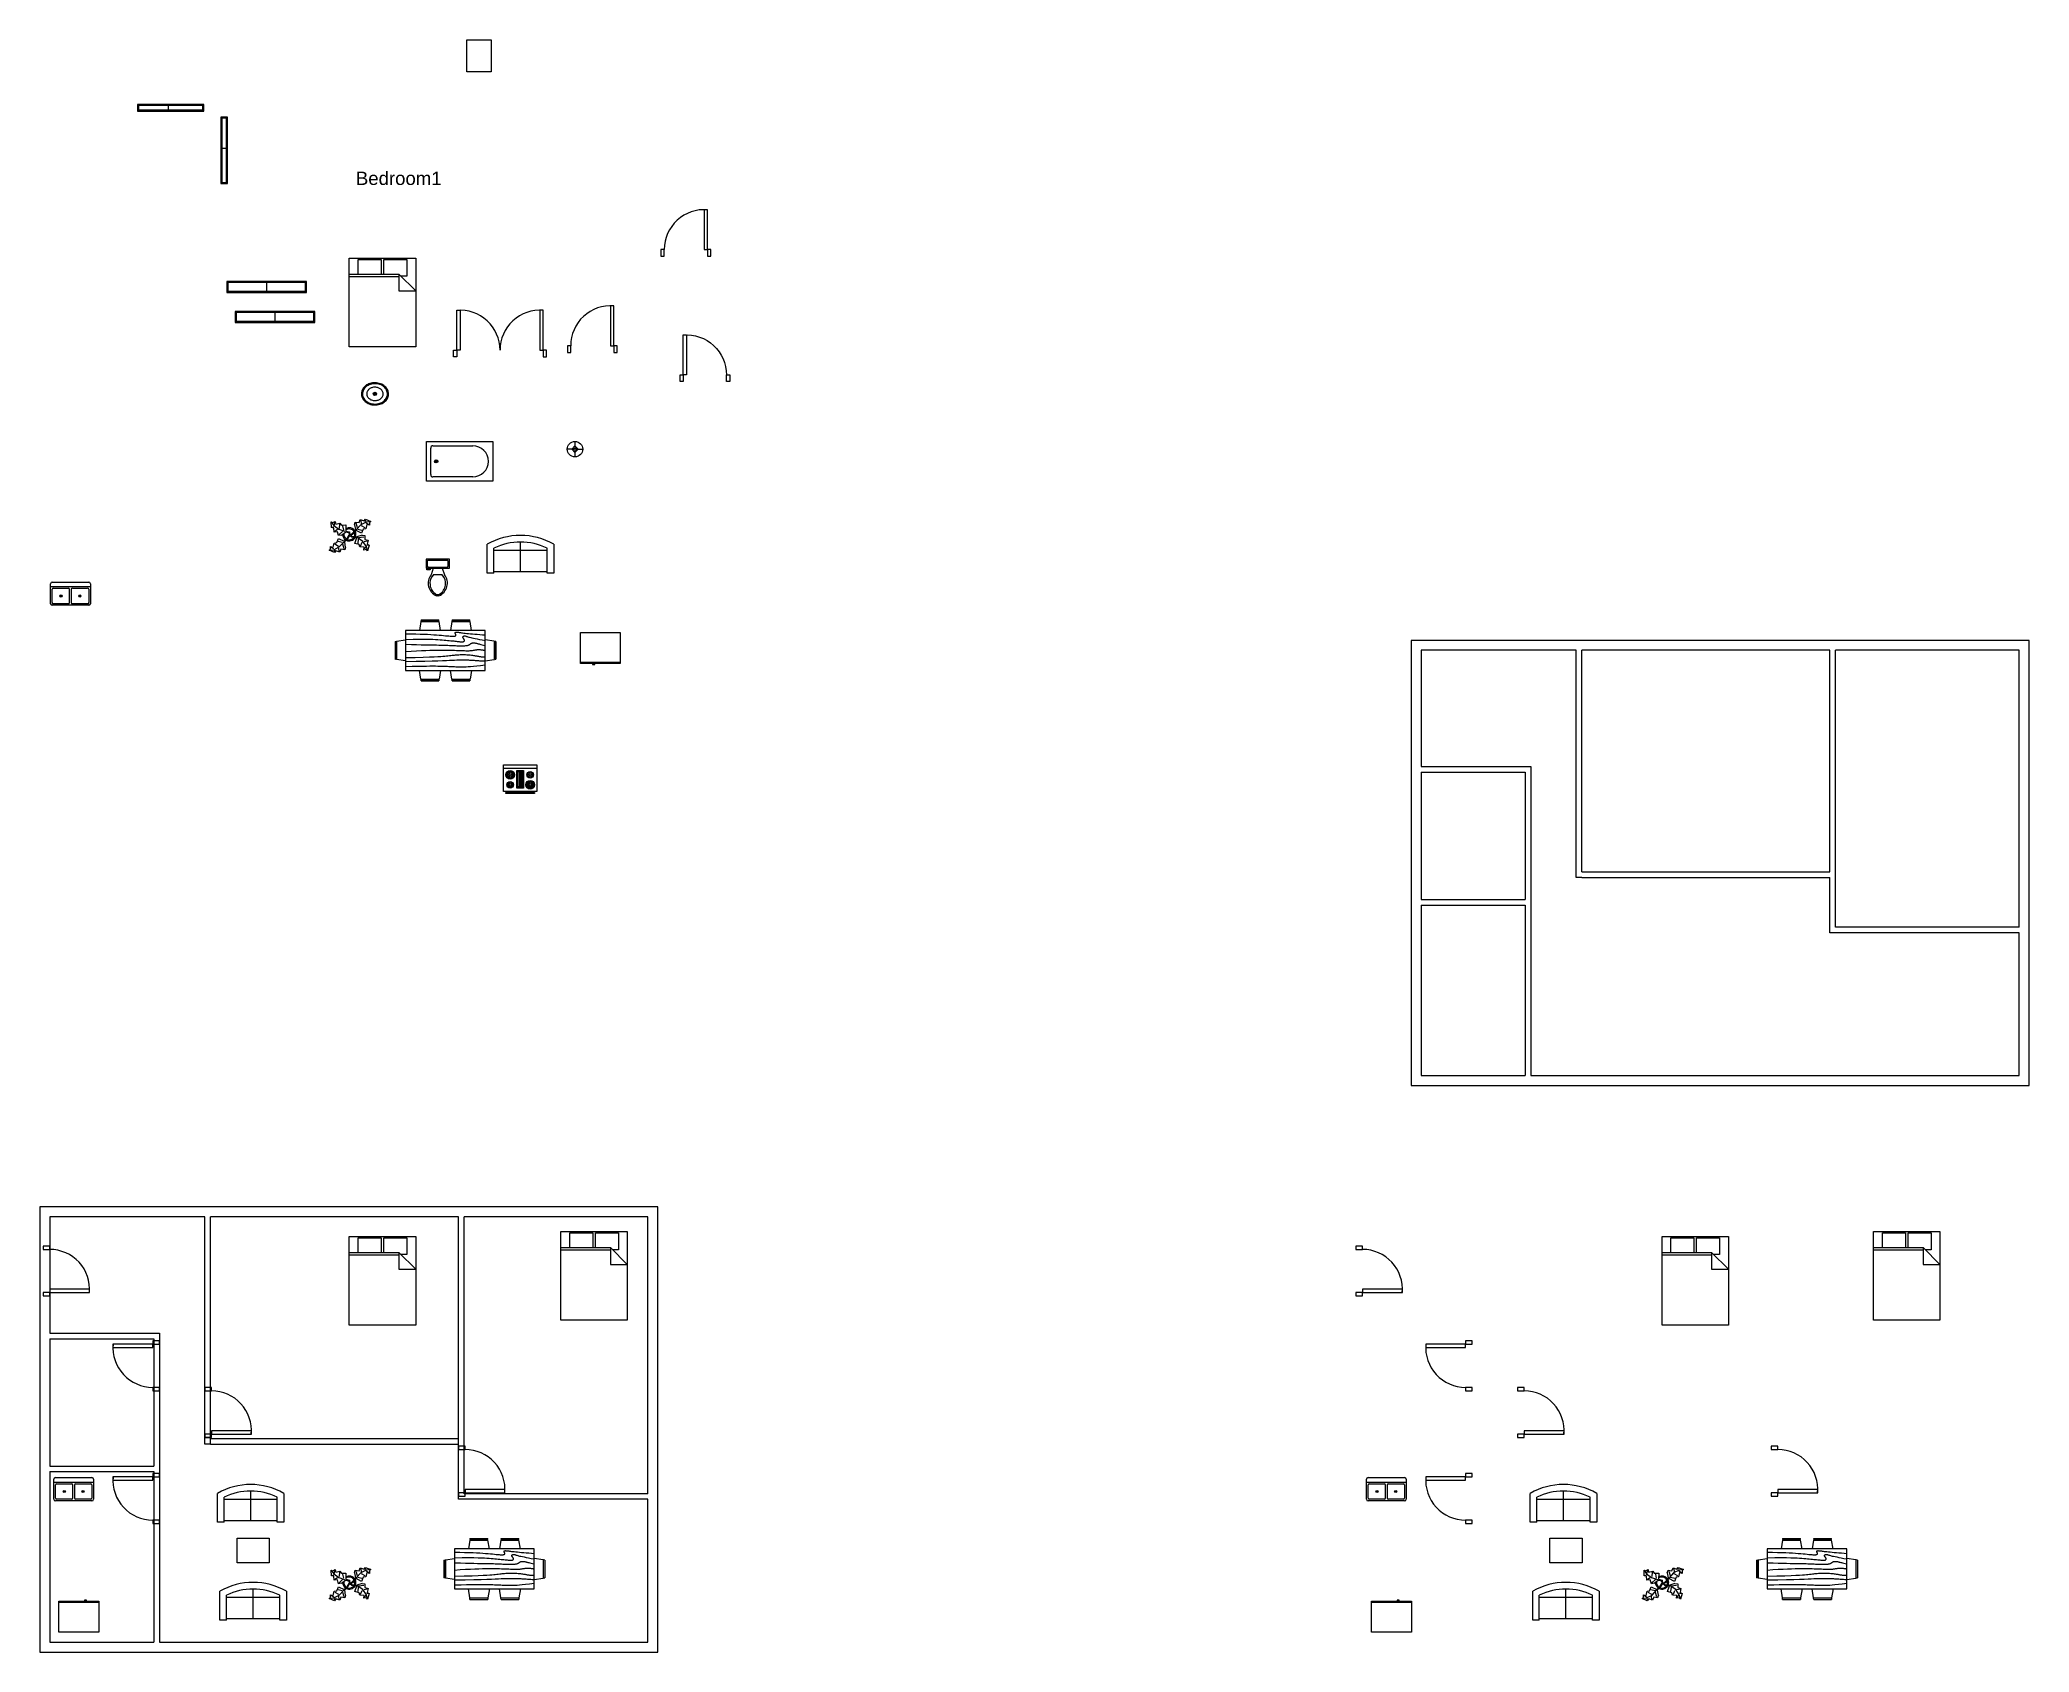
# Model space of a CAD drawing. Header units: inches. Extents: x 17 to 1813, y 34 to 1489.
import ezdxf

# ---------------------------------------------------------------- set-up
doc = ezdxf.new("R2010")
doc.units = ezdxf.units.IN
doc.header["$MEASUREMENT"] = 0
doc.layers.get('0').update_dxf_attribs({"color": 9})
for name, color, linetype in [('3D', 9, 'Continuous'), ('BLOCKS', 3, 'Continuous'), ('DOOR', 2, 'Continuous'), ('TEXT', 4, 'Continuous'), ('Window', 10, 'Continuous')]:
    doc.layers.add(name, color=color, linetype=linetype)
doc.styles.get("Standard").update_dxf_attribs({"font": 'arial.ttf'})

# ---------------------------------------------------------------- blocks, each defined once
blk = doc.blocks.new('DOOR1')
at = {"layer": 'DOOR'}
for points in [[(-6, 6), (-3, 6), (-3, 42), (-6, 42)], [(-45, 0), (-42, 0), (-42, 6), (-45, 6)], [(-3, 0), (0, 0), (0, 6), (-3, 6)]]:
    blk.add_lwpolyline(points, close=True, dxfattribs=at)
blk.add_arc((-6, 6), 36, 85.2198, 180, dxfattribs=at)
blk = doc.blocks.new('door2')
at = {"layer": 'DOOR'}
for points in [[(-78, 6), (-81, 6), (-81, 42), (-78, 42)], [(-6, 6), (-3, 6), (-3, 42), (-6, 42)], [(-81, 0), (-84, 0), (-84, 6), (-81, 6)], [(-3, 0), (0, 0), (0, 6), (-3, 6)]]:
    blk.add_lwpolyline(points, close=True, dxfattribs=at)
for centre, start, end in [((-78, 6), 0, 94.7802), ((-6, 6), 85.2198, 180)]:
    blk.add_arc(centre, 36, start, end, dxfattribs=at)
blk = doc.blocks.new('window1')
at = {"layer": 'Window'}
for points in [[(-697.5, 415.1), (-637.5, 415.1), (-637.5, 421.1), (-697.5, 421.1)], [(-696.5, 416.1), (-638.5, 416.1), (-638.5, 420.1), (-696.5, 420.1)]]:
    blk.add_lwpolyline(points, close=True, dxfattribs=at)
for points in [[(-669.4, 421.1), (-697.5, 421.1)], [(-697.5, 415.1), (-669.4, 415.1)], [(-669.4, 416.1), (-669.4, 420.1)]]:
    blk.add_lwpolyline(points, dxfattribs=at)
blk = doc.blocks.new('window2')
at = {"layer": 'Window'}
for points in [[(-72, 0), (0, 0), (0, 10), (-72, 10)], [(-71, 1), (-1, 1), (-1, 9), (-71, 9)]]:
    blk.add_lwpolyline(points, close=True, dxfattribs=at)
for points in [[(-35.9, 10), (-72, 10)], [(-72, 0), (-35.9, 0)], [(-35.9, 1), (-35.9, 9)]]:
    blk.add_lwpolyline(points, dxfattribs=at)
blk = doc.blocks.new('Bath Tub - 26 x 60 in.')
for p, q in [((9, -17), (9, -19)), ((8, -18), (10, -18))]:
    blk.add_line(p, q)
blk.add_lwpolyline([(0, -36), (0, 0), (60, 0), (60, -36)], close=True)
for points in [[(4, -30), (4, -6)], [(6, -4), (42, -4)], [(42, -32), (6, -32)]]:
    blk.add_lwpolyline(points)
for radius in [1.5, 1]:
    blk.add_circle((9, -18), radius)
for centre, radius, start, end in [((5.75, -5.75), 1.77, 81.8699, 188.1301), ((42, -18), 14, 270, 90), ((5.75, -30.25), 1.77, 171.8699, 278.1301)]:
    blk.add_arc(centre, radius, start, end)
blk = doc.blocks.new('Toilet - top')
for p, q in [((-10, -8.5), (-8, -8.5)), ((-10, -9.5), (-10, -8.5)), ((-7, -9.5), (-10, -9.5)), ((-8, -8.5), (-8, -8)), ((-7, -8), (-7, -9.5)), ((-4, -8), (-6, -14)), ((4, -14), (-4, -14)), ((4, -8), (6, -14)), ((9.5, -6), (9.5, -2))]:
    blk.add_line(p, q)
blk.add_lwpolyline([(10.5, -8), (10.5, 0), (-10.5, 0), (-10.5, -8)], close=True)
for points in [[(-9.5, -2), (-9.5, -6)], [(8.5, -1), (-8.5, -1)], [(-8.5, -7), (8.5, -7)]]:
    blk.add_lwpolyline(points)
for centre, radius, start, end in [((-8.6, -1.9), 0.884, 81.8699, 188.1301), ((-8.6, -6.1), 0.884, 171.8699, 278.1301), ((3.5, -21.6), 12.2, 141.4691, 247.9714), ((4.2, -21.8), 11.3, 136.3677, 238.9468), ((-3.5, -21.6), 12.2, 292.0284, 38.5307), ((-4.2, -21.8), 11.3, 301.053, 43.6321), ((8.6, -1.9), 0.884, 351.8699, 98.1301), ((8.6, -6.1), 0.884, 261.8699, 8.1301), ((0, -27.9), 4, 245.7318, 294.2682), ((0, -29), 4, 254.8605, 285.1395)]:
    blk.add_arc(centre, radius, start, end)
blk = doc.blocks.new('Sink - Oval top')
for p, q in [((-1, 0), (1, 0)), ((0, 1), (0, -1))]:
    blk.add_line(p, q)
at = {"linetype": 'Continuous'}
for points in [[(-12.2, 0.4, 0.117634), (-11.5, -3.4, 0.104469), (-8.9, -6.8, 0.090016), (-5.1, -9.1, 0.08192), (-0.3, -10, 0.08192), (4.5, -9.4, 0.090016), (8.4, -7.4, 0.104469), (11.2, -4.1, 0.117634), (12.2, -0.4, 0.117634), (11.5, 3.4, 0.104469), (8.9, 6.8, 0.090016), (5.1, 9.1, 0.08192), (0.3, 10, 0.08192), (-4.5, 9.4, 0.090016), (-8.4, 7.4, 0.104469), (-11.2, 4.1, 0.117634)], [(-11.3, 0.2, 0.118622), (-10.5, -3.3, 0.104678), (-8.1, -6.4, 0.089562), (-4.5, -8.4, 0.081185), (-0.1, -9.2, 0.081185), (4.3, -8.5, 0.089562), (7.9, -6.6, 0.104678), (10.4, -3.5, 0.118622), (11.3, -0.2, 0.118622), (10.5, 3.3, 0.104678), (8.1, 6.4, 0.089562), (4.5, 8.4, 0.081185), (0.1, 9.2, 0.081185), (-4.3, 8.5, 0.089562), (-7.9, 6.6, 0.104678), (-10.4, 3.5, 0.118622)], [(-7.4, 0.1, 0.118283), (-6.9, -2.2, 0.104607), (-5.3, -4.2, 0.089718), (-3, -5.5, 0.081436), (-0.1, -6, 0.081436), (2.8, -5.6, 0.089718), (5.2, -4.3, 0.104607), (6.9, -2.3, 0.118283), (7.4, -0.1, 0.118283), (6.9, 2.2, 0.104607), (5.3, 4.2, 0.089718), (3, 5.5, 0.081436), (0.1, 6, 0.081436), (-2.8, 5.6, 0.089718), (-5.2, 4.3, 0.104607), (-6.9, 2.3, 0.118283)]]:
    blk.add_lwpolyline(points, format="xyb", close=True, dxfattribs=at)
for radius in [1.5, 1]:
    blk.add_circle((0, 0), radius)
blk = doc.blocks.new('Sofa - Roundback Loveseat 5 ft.')
at = {"linetype": 'Continuous'}
for p, q in [((-24, -33.99998), (-24, -11.46958)), ((-23.9998, -13.38178), (23.99986, -13.38178)), ((0, -32.44198), (0, -5.99998)), ((24.00004, -33.99998), (24.00004, -11.46958)), ((-24, -32.44198), (24.00004, -32.44198))]:
    blk.add_line(p, q, dxfattribs=at)
for points in [[(-24, -33.99998), (-30, -33.99998), (-30, -7.99998)], [(30.00004, -7.99998), (30.00004, -33.99998), (24.00004, -33.99998)]]:
    blk.add_lwpolyline(points, dxfattribs=at)
for centre, radius, start, end in [((0, -60.24998), 60.24998, 60.13715, 119.8628), ((0, -61.38438), 55.38444, 64.32083, 115.6792)]:
    blk.add_arc(centre, radius, start, end, dxfattribs=at)
blk = doc.blocks.new('Plant - Rubber or Philodendron')
at = {"linetype": 'Continuous'}
for p, q in [((-16.2005, 11.4774), (-13.9899, 8.1064)), ((-16.2005, 11.4774), (-14.8639, 10.7964)), ((-16.0159, 6.3329), (-16.2005, 11.4774)), ((-14.0069, 5.8704), (-16.0159, 6.3329)), ((-15.3434, 6.5514), (-13.9984, 6.9884)), ((-14.8639, 10.7964), (-12.6195, 11.8975)), ((-13.5868, 2.2894), (-14.0069, 5.8704)), ((-13.9899, 8.1064), (-9.5434, 4.7185)), ((-10.6784, 2.491), (-13.5868, 2.2894)), ((-13.3174, 8.325), (-13.0735, 11.0065)), ((-13.1329, 3.1804), (-10.6614, 4.727)), ((-12.6195, 11.8975), (-12.1909, 9.4345)), ((-12.1909, 9.4345), (-8.3829, 10.3)), ((-9.5858, -0.8715), (-10.6784, 2.491)), ((-9.5434, 4.7185), (-4.1917, 2.9888)), ((-9.1318, 0.0195), (-5.9793, 2.9025)), ((-8.8369, 9.409), (-9.0894, 5.6095)), ((-8.3829, 10.3), (-7.0549, 8.501)), ((-7.1228, -0.443), (-3.5248, 2.2131)), ((-7.0549, 8.501), (-3.0284, 8.6941)), ((-4.8529, 4.012), (-5.7184, 7.82)), ((-3.5248, 2.2131), (-3.3011, 2.4355)), ((-3.3011, 2.4355), (-0.5306, 1.7947)), ((-3.0284, 8.6941), (-3.0709, 3.1041)), ((-3.0709, 3.1041), (0.0797, 2.3163)), ((-0.5306, 1.7947), (-0.2255, -0.5527)), ((-0.5306, 1.7947), (-0.5306, 1.7947)), ((0.0797, 2.3163), (0.4866, -0.031)), ((0.4866, -0.031), (2.1141, 0.2298)), ((2.1141, 0.2298), (5.4346, 3.9146)), ((6.1032, 3.6844), (2.8262, -0.031)), ((4.6914, 8.8812), (5.3859, 11.2828)), ((4.6914, 8.8812), (5.5014, 4.4831)), ((5.3859, 11.2828), (8.8871, 10.7908)), ((5.4346, 3.9146), (5.5014, 4.4831)), ((5.9878, 10.4842), (7.1971, 6.3869)), ((11.1089, 1.1958), (6.1032, 3.6844)), ((10.3916, 8.7942), (6.2847, 4.4028)), ((7.7005, 4.8881), (11.5025, 3.9967)), ((8.8871, 10.7908), (9.9809, 13.4933)), ((9.9809, 13.4933), (13.3837, 12.301)), ((15.3859, 11.3055), (10.3916, 8.7942)), ((10.5828, 12.6946), (10.8893, 9.7953)), ((14.2977, 6.1031), (10.9934, 7.9956)), ((12.7005, 4.8994), (11.1089, 1.1958)), ((14.8995, 5.3044), (12.7005, 4.8994)), ((13.3837, 12.301), (14.68, 13.9039)), ((14.5816, 13.2037), (14.3848, 11.8033)), ((14.68, 13.9039), (19.3848, 11.8146)), ((15.7909, 9.1065), (14.8995, 5.3044)), ((15.2875, 10.6053), (17.5907, 9.2105)), ((19.3848, 11.8146), (15.3859, 11.3055)), ((18.1925, 8.4119), (15.7909, 9.1065)), ((19.3848, 11.8146), (18.1868, 10.9119)), ((18.1868, 10.9119), (18.1925, 8.4119)), ((-18.008, -14.1781), (-16.8101, -13.2754)), ((-18.008, -14.1781), (-14.0091, -13.669)), ((-13.3032, -16.2674), (-18.008, -14.1781)), ((-16.8157, -10.7754), (-14.4141, -11.4699)), ((-16.8101, -13.2754), (-16.8157, -10.7754)), ((-13.9107, -12.9688), (-16.2139, -11.574)), ((-14.4141, -11.4699), (-13.5228, -7.6679)), ((-14.0091, -13.669), (-9.0148, -11.1577)), ((-13.5228, -7.6679), (-11.3237, -7.2629)), ((-12.0069, -14.6645), (-13.3032, -16.2674)), ((-13.2048, -15.5672), (-13.008, -14.1668)), ((-12.921, -8.4665), (-9.6166, -10.359)), ((-8.6042, -15.8568), (-12.0069, -14.6645)), ((-11.3237, -7.2629), (-9.7321, -3.5593)), ((-6.3237, -7.2516), (-10.1257, -6.3602)), ((-9.7321, -3.5593), (-4.7264, -6.0479)), ((-7.1228, -0.443), (-9.5858, -0.8715)), ((-9.206, -15.0581), (-9.5126, -12.1588)), ((-9.0148, -11.1577), (-4.9047, -6.8122)), ((-7.5103, -13.1543), (-8.6042, -15.8568)), ((-4.0092, -13.6463), (-7.5103, -13.1543)), ((-4.611, -12.8477), (-5.8203, -8.7504)), ((-2.019, -3.6148), (-4.7264, -6.0479)), ((-4.1246, -6.8466), (-4.0579, -6.2781)), ((-3.3146, -11.2447), (-4.1246, -6.8466)), ((-4.0579, -6.2781), (-0.9375, -3.1608)), ((-3.3146, -11.2447), (-4.0092, -13.6463)), ((-2.019, -3.6148), (-0.2255, -0.5527)), ((-0.9375, -3.1608), (0.5883, -0.8135)), ((0.5883, -0.8135), (2.2447, -2.0916)), ((2.8262, -0.031), (1.3003, -0.5527)), ((1.3003, -0.5527), (2.4193, -1.4655)), ((2.2447, -2.0916), (6.7108, -2.6626)), ((2.4193, -1.4655), (6.895, -2.1175)), ((4.943, -7.9659), (6.7108, -2.6626)), ((8.8321, -9.0266), (4.943, -7.9659)), ((11.6605, -0.5413), (6.895, -2.1175)), ((12.3677, -6.1981), (7.219, -2.6772)), ((8.125, -4.0768), (7.7715, -7.9659)), ((8.3544, -2.7453), (13.1973, -2.1704)), ((9.5392, -11.1479), (8.8321, -9.0266)), ((13.4283, -11.5015), (9.5392, -11.1479)), ((10.2463, -10.4408), (11.6605, -6.9053)), ((11.6605, -0.5413), (14.1354, -0.8948)), ((15.5496, -10.7943), (12.3677, -6.1981)), ((13.0748, -13.9763), (13.4283, -11.5015)), ((15.5496, -13.6228), (13.0748, -13.9763)), ((16.2567, -5.8446), (13.4283, -6.5517)), ((14.8425, -10.7943), (13.7819, -13.2692)), ((14.1354, -0.8948), (14.1354, -4.4304)), ((14.1354, -4.4304), (16.9638, -5.1375)), ((16.6103, -14.6834), (15.5496, -10.7943)), ((16.6103, -14.6834), (15.5496, -13.6228)), ((17.3174, -9.7337), (15.9032, -9.7337)), ((16.9638, -5.1375), (16.2567, -8.673)), ((16.2567, -8.673), (18.0245, -9.7337)), ((18.0245, -9.7337), (16.6103, -14.6834))]:
    blk.add_line(p, q, dxfattribs=at)
for centre, radius, start, end in [((0.0308, 0.1664), 6, 178.6147, 235.1169), ((0.0308, 0.1664), 5, 168.1647, 238.6725), ((0, 0), 6.1275, 34.37569, 120.1028), ((-0.0601, -0.2075), 5.2461, 33.82192, 124.9414), ((-0.2664, 0.1682), 5.2775, 338.4094, 20.03007), ((-0.098, 0.1364), 6.1288, 341.2017, 26.09184), ((-0.0234, 0.3825), 6.1492, 242.5812, 331.2714), ((-0.1102, 0.4886), 5.2883, 247.3711, 327.472)]:
    blk.add_arc(centre, radius, start, end, dxfattribs=at)
blk = doc.blocks.new('Bed - Queen')
at = {"linetype": 'Continuous'}
for p, q in [((0, -80.00003), (0, 0)), ((0, 0), (59.99999, 0)), ((59.99999, 0), (59.99999, -80.00003)), ((0, -14.4), (44.8, -14.4)), ((44.8, -16.8), (0, -16.8)), ((7.99999, -1.2), (28.79998, -1.2)), ((7.99999, -14.4), (7.99999, -1.2)), ((28.79998, -1.2), (28.79998, -14.4)), ((31.19999, -1.2), (51.99999, -1.2)), ((31.19999, -14.4), (31.19999, -1.2)), ((59.99999, -29.6), (44.8, -14.4)), ((44.8, -14.4), (44.8, -29.6)), ((51.99999, -16.4), (46.79936, -16.4)), ((51.99999, -1.2), (51.99999, -16.4)), ((44.8, -29.6), (59.99999, -29.6)), ((59.99999, -80.00003), (0, -80.00003))]:
    blk.add_line(p, q, dxfattribs=at)
blk = doc.blocks.new('Dining Set - 36 x 72 in.')
at = {"linetype": 'Continuous'}
for p, q in [((36, 18), (-36, 18)), ((-36, 18), (-36, -18)), ((-22.2343, 26.00059), (-23.4847, 17.99762)), ((-22.2304, 26), (-5.7608, 26)), ((-22, 27.5), (-22.1562, 26.50042)), ((-5.8416, 26.5), (-22.1534, 26.5)), ((-22, 27.5), (-6, 27.5)), ((-5.8437, 26.49966), (-6, 27.5)), ((-4.5152, 17.99762), (-5.7655, 25.99926)), ((5.7657, 26.00059), (4.5153, 17.99762)), ((5.7696, 26), (22.2392, 26)), ((6, 27.5), (5.8438, 26.50042)), ((22.1584, 26.5), (5.8466, 26.5)), ((6, 27.5), (22, 27.5)), ((22.1563, 26.49966), (22, 27.5)), ((23.4848, 17.99762), (22.2345, 25.99926)), ((36, -18), (36, 18)), ((-45.5, 8), (-44.5004, 8.15617)), ((-45.5, 8), (-45.5, -8)), ((-44.5, -8.15843), (-44.5, 8.15338)), ((-44.0006, 8.23428), (-35.9976, 9.48474)), ((-44, 8.23041), (-44, -8.23915)), ((44.0006, 8.23428), (35.9976, 9.48474)), ((44, 8.23041), (44, -8.23915)), ((44.5, -8.15843), (44.5, 8.15338)), ((45.5, 8), (44.5005, 8.15617)), ((45.5, 8), (45.5, -8)), ((-44.4997, -8.15631), (-45.5, -8)), ((-35.9976, -9.48476), (-43.9993, -8.2345)), ((35.9976, -9.48476), (43.9993, -8.2345)), ((44.4997, -8.15631), (45.5, -8)), ((-36, -18), (36, -18)), ((-22.2343, -26.0006), (-23.4847, -17.99762)), ((-22.2304, -26), (-5.7608, -26)), ((-22, -27.5), (-22.1562, -26.50044)), ((-5.8416, -26.5), (-22.1534, -26.5)), ((-22, -27.5), (-6, -27.5)), ((-5.8437, -26.49967), (-6, -27.5)), ((-4.5152, -17.99762), (-5.7655, -25.99928)), ((5.7657, -26.0006), (4.5153, -17.99762)), ((5.7696, -26), (22.2392, -26)), ((6, -27.5), (5.8438, -26.50044)), ((22.1584, -26.5), (5.8466, -26.5)), ((6, -27.5), (22, -27.5)), ((22.1563, -26.49967), (22, -27.5)), ((23.4848, -17.99762), (22.2345, -25.99928))]:
    blk.add_line(p, q, dxfattribs=at)
for points in [[(-36, 15), (-31.1772, 14.97754), (-26.8079, 14.91406), (-22.8538, 14.81543), (-19.276, 14.6875), (-16.0362, 14.53613), (-13.0957, 14.36718), (-10.4159, 14.18652), (-7.9583, 14), (-5.6904, 13.81315), (-3.6035, 13.63021), (-1.6954, 13.45508), (0.0365, 13.29166), (1.5945, 13.14388), (2.9811, 13.01562), (4.1988, 12.9108), (5.25, 12.83333), (6.1393, 12.78613), (6.8802, 12.76823), (7.4883, 12.77767), (7.9792, 12.8125), (8.3685, 12.87077), (8.6719, 12.95052), (8.9049, 13.0498), (9.0833, 13.16666), (9.2205, 13.29899), (9.3216, 13.44401), (9.3895, 13.59879), (9.4271, 13.76041), (9.4373, 13.92594), (9.4232, 14.09245), (9.3875, 14.257), (9.3333, 14.41666), (9.2638, 14.56917), (9.1836, 14.71484), (9.0975, 14.85465), (9.0104, 14.98958), (8.9272, 15.1206), (8.8529, 15.2487), (8.7922, 15.37483), (8.75, 15.5), (8.7305, 15.62467), (8.7344, 15.74739), (8.7617, 15.86621), (8.8125, 15.97916), (8.8867, 16.08431), (8.9844, 16.17968), (9.1055, 16.26334), (9.25, 16.33333), (9.4189, 16.38802), (9.6172, 16.42708), (9.8506, 16.45052), (10.125, 16.45833), (10.4463, 16.45052), (10.8203, 16.42708), (11.2529, 16.38802), (11.75, 16.33333), (12.3184, 16.26318), (12.9694, 16.17838), (13.7151, 16.07991), (14.5677, 15.96875), (15.5395, 15.84586), (16.6426, 15.71224), (17.8893, 15.56884), (19.2917, 15.41666), (20.859, 15.25667), (22.5879, 15.08984), (24.4721, 14.91715), (26.5052, 14.73958), (28.6809, 14.5581), (30.9929, 14.3737), (33.4347, 14.18733), (36, 14)], [(-36, 10), (-28.9766, 10.14274), (-23.1725, 10.20442), (-18.4241, 10.19775), (-14.5677, 10.13541), (-11.4399, 10.03011), (-8.877, 9.89453), (-6.7154, 9.74137), (-4.7917, 9.58333), (-2.9698, 9.43082), (-1.2246, 9.28515), (0.4415, 9.14534), (2.026, 9.01041), (3.5266, 8.87939), (4.9408, 8.7513), (6.266, 8.62516), (7.5, 8.5), (8.6411, 8.37549), (9.6914, 8.2539), (10.6538, 8.13818), (11.5312, 8.03125), (12.3267, 7.93603), (13.043, 7.85547), (13.6831, 7.79248), (14.25, 7.75), (14.7471, 7.7303), (15.1797, 7.73307), (15.5537, 7.75732), (15.875, 7.80208), (16.1494, 7.86637), (16.3828, 7.94922), (16.5811, 8.04964), (16.75, 8.16666), (16.8944, 8.29915), (17.0143, 8.44531), (17.1089, 8.60319), (17.1771, 8.77083), (17.218, 8.94629), (17.2305, 9.1276), (17.2137, 9.31282), (17.1667, 9.5), (17.0895, 9.6875), (16.987, 9.875), (16.8649, 10.0625), (16.7292, 10.25), (16.5856, 10.4375), (16.4401, 10.625), (16.2985, 10.8125), (16.1667, 11), (16.05, 11.18733), (15.9518, 11.3737), (15.8752, 11.5581), (15.8229, 11.73958), (15.798, 11.91715), (15.8034, 12.08984), (15.842, 12.25667), (15.9167, 12.41666), (16.0295, 12.56836), (16.1784, 12.70833), (16.3605, 12.83268), (16.5729, 12.9375), (16.8127, 13.01888), (17.0768, 13.07291), (17.3625, 13.0957), (17.6667, 13.08333), (17.9894, 13.03312), (18.3418, 12.94726), (18.7382, 12.82918), (19.1927, 12.68229), (19.7195, 12.51001), (20.3327, 12.31575), (21.0465, 12.10294), (21.875, 11.875), (22.8357, 11.63354), (23.959, 11.37304), (25.2786, 11.08618), (26.8282, 10.76562), (28.6414, 10.40405), (30.752, 9.99414), (33.1936, 9.52856), (36, 9)], [(-36, 5.5), (-30.7157, 5.3348), (-26.069, 5.20963), (-21.9946, 5.11767), (-18.4271, 5.05208), (-15.3009, 5.00602), (-12.5508, 4.97265), (-10.1112, 4.94515), (-7.9167, 4.91666), (-5.909, 4.88167), (-4.0586, 4.83984), (-2.3429, 4.79215), (-0.7396, 4.73958), (0.7739, 4.6831), (2.22, 4.6237), (3.6213, 4.56233), (5, 4.5), (6.373, 4.43782), (7.7344, 4.3776), (9.0723, 4.32129), (10.375, 4.27083), (11.6309, 4.22819), (12.8281, 4.19531), (13.9551, 4.17415), (15, 4.16666), (15.954, 4.17448), (16.819, 4.19791), (17.6001, 4.23698), (18.3021, 4.29166), (18.9299, 4.36198), (19.4883, 4.44791), (19.9823, 4.54948), (20.4167, 4.66666), (20.7969, 4.79899), (21.1302, 4.94401), (21.4245, 5.09879), (21.6875, 5.26041), (21.9271, 5.42594), (22.1511, 5.59245), (22.3672, 5.757), (22.5834, 5.91666), (22.8065, 6.06868), (23.0404, 6.21093), (23.2879, 6.34147), (23.5521, 6.45833), (23.8358, 6.55957), (24.142, 6.64323), (24.4735, 6.70735), (24.8334, 6.75), (25.2235, 6.76969), (25.642, 6.76692), (26.0858, 6.74267), (26.5521, 6.69791), (27.0379, 6.63362), (27.5404, 6.55078), (28.0565, 6.45036), (28.5834, 6.33333), (29.1242, 6.19987), (29.7071, 6.04687), (30.3661, 5.87044), (31.1354, 5.66666), (32.0493, 5.43164), (33.142, 5.16146), (34.4475, 4.85221), (36, 4.5)], [(-36, -1), (-30.7915, -0.6591), (-26.0195, -0.38216), (-21.6519, -0.16284), (-17.6563, 0.00521), (-14.0005, 0.12833), (-10.6523, 0.21289), (-7.5796, 0.26522), (-4.75, 0.29166), (-2.134, 0.29793), (0.2878, 0.28711), (2.5317, 0.26163), (4.6146, 0.22396), (6.5529, 0.17651), (8.3633, 0.12174), (10.0623, 0.06209), (11.6667, 0), (13.1899, -0.06201), (14.6341, -0.1211), (15.9982, -0.17432), (17.2813, -0.21875), (18.4823, -0.25147), (19.6003, -0.26953), (20.6343, -0.27002), (21.5834, -0.25), (22.4481, -0.20768), (23.2357, -0.14584), (23.9549, -0.06836), (24.6146, 0.02083), (25.2235, 0.11784), (25.7904, 0.21875), (26.3241, 0.31966), (26.8334, 0.41666), (27.3265, 0.50618), (27.8099, 0.58593), (28.2894, 0.65397), (28.7709, 0.70833), (29.2601, 0.74707), (29.763, 0.76823), (30.2855, 0.76985), (30.8334, 0.75), (31.4088, 0.70784), (31.9994, 0.64713), (32.589, 0.57275), (33.1615, 0.48958), (33.7008, 0.4025), (34.1908, 0.3164), (34.6153, 0.23616), (34.9584, 0.16666), (35.2099, 0.11165), (35.3848, 0.07031), (35.504, 0.04069), (35.5886, 0.02083), (35.6594, 0.00879), (35.7377, 0.0026), (35.8442, 0.00032), (36, 0)], [(-36, -6.5), (-27.1843, -6.31267), (-20.084, -6.1263), (-14.469, -5.9419), (-10.1094, -5.76042), (-6.7752, -5.58285), (-4.2363, -5.41016), (-2.2629, -5.24333), (-0.625, -5.08334), (0.8708, -4.93099), (2.2715, -4.78646), (3.5872, -4.64974), (4.8281, -4.52084), (6.0046, -4.39974), (7.127, -4.28646), (8.2053, -4.18099), (9.25, -4.08334), (10.2705, -3.99382), (11.2734, -3.91407), (12.2647, -3.84603), (13.25, -3.79167), (14.2354, -3.75293), (15.2266, -3.73177), (16.2295, -3.73015), (17.25, -3.75), (18.2912, -3.79248), (19.3451, -3.85547), (20.4009, -3.93604), (21.4479, -4.03125), (22.4754, -4.13819), (23.4727, -4.25391), (24.4289, -4.37549), (25.3334, -4.5), (26.1785, -4.62492), (26.9694, -4.74935), (27.7145, -4.87281), (28.4219, -4.99479), (29.1, -5.11483), (29.7572, -5.23242), (30.4016, -5.34709), (31.0417, -5.45834), (31.6837, -5.56437), (32.3262, -5.65821), (32.9658, -5.73153), (33.599, -5.77604), (34.2224, -5.78345), (34.8327, -5.74545), (35.4264, -5.65373), (36, -5.5)], [(-36, -10), (-26.4022, -9.81299), (-18.4675, -9.62891), (-11.9839, -9.45069), (-6.7396, -9.28125), (-2.5226, -9.12354), (0.8789, -8.98047), (3.6769, -8.85498), (6.0833, -8.75), (8.2767, -8.66765), (10.3021, -8.60677), (12.1712, -8.56543), (13.8958, -8.54167), (15.4876, -8.53353), (16.9583, -8.53907), (18.3197, -8.55632), (19.5834, -8.58334), (20.7616, -8.61841), (21.8685, -8.66081), (22.9188, -8.71004), (23.9271, -8.76563), (24.9081, -8.82707), (25.8763, -8.89388), (26.8465, -8.96558), (27.8334, -9.04167), (28.8474, -9.12118), (29.8828, -9.20117), (30.93, -9.27824), (31.9792, -9.34896), (33.0205, -9.40991), (34.0443, -9.45768), (35.0407, -9.48885), (36, -9.5)], [(-36, -14.5), (-30.0881, -14.33513), (-25.0332, -14.21224), (-20.7312, -14.12647), (-17.0781, -14.07292), (-13.97, -14.04671), (-11.3027, -14.04297), (-8.9724, -14.05681), (-6.875, -14.08334), (-4.9224, -14.11833), (-3.0905, -14.16016), (-1.3709, -14.20785), (0.2448, -14.26042), (1.7647, -14.3169), (3.1973, -14.3763), (4.5507, -14.43767), (5.8333, -14.5), (7.0554, -14.5621), (8.235, -14.62175), (9.3922, -14.67652), (10.5469, -14.72396), (11.7192, -14.76164), (12.929, -14.78711), (14.1965, -14.79794), (15.5417, -14.79167), (16.9933, -14.76424), (18.6152, -14.70508), (20.4804, -14.60197), (22.6615, -14.44271), (25.2312, -14.21509), (28.2624, -13.9069), (31.8277, -13.50594), (36, -13)]]:
    blk.add_lwpolyline(points, dxfattribs=at)
blk = doc.blocks.new('Range-Oven - 30 in top')
for p, q in [((0, -3), (30, -3)), ((12, -6), (18, -6)), ((13, -20), (13, -6)), ((14, -6), (14, -20)), ((15, -20), (15, -6)), ((16, -6), (16, -20)), ((17, -20), (17, -6)), ((6, -24), (6, -25)), ((8, -25), (8, -24)), ((18, -20), (12, -20)), ((22, -25), (22, -24)), ((24, -24), (24, -25))]:
    blk.add_line(p, q)
for points in [[(0, -24), (0, 0), (30, 0), (30, -24)], [(12, -21), (12, -5), (18, -5), (18, -21)], [(2, -26), (2, -25), (28, -25), (28, -26)]]:
    blk.add_lwpolyline(points, close=True)
for centre, radius in [((6, -9), 4), ((6, -9), 3), ((6, -18), 3), ((6, -9), 2), ((6, -18), 2), ((6, -9), 1), ((6, -18), 1), ((24, -18), 4), ((24, -9), 3), ((24, -18), 3), ((24, -9), 2), ((24, -18), 2), ((24, -9), 1), ((24, -18), 1)]:
    blk.add_circle(centre, radius)
blk = doc.blocks.new('Refrigerator-2 door - 36 in top')
for p, q in [((0, -26.999999), (36, -26.999999)), ((11, -27.999999), (11, -28.999999)), ((11, -28.999999), (13, -28.999999)), ((12, -26.999999), (12, -28.999999)), ((13, -28.999999), (13, -27.999999))]:
    blk.add_line(p, q)
blk.add_lwpolyline([(0, -27.999999), (0, 0), (36, 0), (36, -27.999999)], close=True)
blk = doc.blocks.new('Sink-double - 36 in top')
for p, q in [((-18, -4), (18, -4)), ((-0.75, -18.5), (-0.75, -6.5)), ((0.75, -6.5), (0.75, -18.5))]:
    blk.add_line(p, q)
for points in [[(-16.5, 0), (16.5, 0)], [(-18, -19.5), (-18, -1.5)], [(-16.5, -18.5), (-16.5, -6.5)], [(-15.5, -5.5), (-1.75, -5.5)], [(1.75, -5.5), (15.5, -5.5)], [(16.5, -6.5), (16.5, -18.5)], [(18, -1.5), (18, -19.5)], [(16.5, -21), (-16.5, -21)], [(-1.75, -19.5), (-15.5, -19.5)], [(15.5, -19.5), (1.75, -19.5)]]:
    blk.add_lwpolyline(points)
for centre, radius in [((-8.5, -12.5), 1), ((-8.5, -12.5), 0.5), ((8.5, -12.5), 1), ((8.5, -12.5), 0.5)]:
    blk.add_circle(centre, radius)
for centre, radius, start, end in [((-16.5, -1.5), 1.5, 90, 180), ((16.5, -1.5), 1.5, 0, 90), ((-15.5, -6.5), 1, 90, 180), ((-1.75, -6.5), 1, 0, 90), ((1.75, -6.5), 1, 90, 180), ((15.5, -6.5), 1, 0, 90), ((-16.5, -19.5), 1.5, 180, 270), ((-15.5, -18.5), 1, 180, 270), ((-1.75, -18.5), 1, 270, 0), ((1.75, -18.5), 1, 180, 270), ((15.5, -18.5), 1, 270, 0), ((16.5, -19.5), 1.5, 270, 0)]:
    blk.add_arc(centre, radius, start, end)
blk = doc.blocks.new('Lamp - Table')
at = {"linetype": 'Continuous'}
for p, q in [((-1, 0), (-7, 0)), ((0, 3), (-3, 0)), ((-3, 0), (0, -3)), ((0, 7), (0, 1)), ((3, 0), (0, 3)), ((0, -3), (3, 0)), ((1, 0), (7, 0)), ((0, -1), (0, -7))]:
    blk.add_line(p, q, dxfattribs=at)
for radius in [7, 1]:
    blk.add_circle((0, 0), radius, dxfattribs=at)
blk = doc.blocks.new('table')
at = {"layer": 'BLOCKS'}
blk.add_lwpolyline([(-22.2, 29), (0, 29), (0, 0), (-22.2, 0)], close=True, dxfattribs=at)

msp = doc.modelspace()

# ---------------------------------------------------------------- linework, layer by layer
for p, q in [((1812.8, 947.3, 132), (1254.8, 947.3, 132)), ((1254.8, 947.3, 132), (1254.8, 545.3, 132)), ((1403.8, 733.3, 132), (1403.8, 938.3, 132)), ((1408.8, 738.3, 132), (1408.8, 938.3, 132)), ((1632.8, 738.3, 132), (1632.8, 938.3, 132)), ((1637.8, 718.3, 132), (1637.8, 938.3, 132)), ((1812.8, 545.3, 132), (1812.8, 947.3, 132)), ((1263.8, 833.3, 132), (1362.8, 833.3, 132)), ((1263.8, 828.3, 132), (1357.8, 828.3, 132)), ((1357.8, 828.3, 132), (1357.8, 713.3, 132)), ((1362.8, 833.3, 132), (1362.8, 554.3, 132)), ((1632.8, 718.3, 132), (1632.8, 733.3, 132)), ((1263.8, 713.3, 132), (1357.8, 713.3, 132)), ((1263.8, 708.3, 132), (1357.8, 708.3, 132)), ((1357.8, 708.3, 132), (1357.8, 554.3, 132)), ((1632.8, 683.3, 132), (1632.8, 713.3, 132)), ((1637.8, 688.3, 132), (1637.8, 718.3, 132)), ((1803.8, 683.3, 132), (1632.8, 683.3, 132)), ((1803.8, 688.3, 132), (1637.8, 688.3, 132)), ((1254.8, 545.3, 132), (1812.8, 545.3, 132)), ((574.7, 435.8), (16.7, 435.8)), ((16.7, 435.8), (16.7, 33.8)), ((574.7, 33.8), (574.7, 435.8)), ((165.8, 221.7), (165.8, 426.8)), ((170.8, 221.7), (170.8, 426.8)), ((394.7, 206.8), (394.7, 426.8)), ((399.7, 206.8), (399.7, 426.8)), ((25.7, 321.8), (124.7, 321.8)), ((25.7, 316.8), (119.7, 316.8)), ((119.7, 316.8), (119.7, 201.8)), ((124.7, 321.8), (124.7, 42.8)), ((25.7, 201.8), (119.7, 201.8)), ((394.7, 171.8), (394.7, 201.8)), ((399.7, 176.8), (399.7, 206.8)), ((25.7, 196.8), (119.7, 196.8)), ((119.7, 196.8), (119.7, 42.8)), ((565.7, 171.8), (394.7, 171.8)), ((565.7, 176.8), (399.7, 176.8)), ((16.7, 33.8), (574.7, 33.8))]:
    msp.add_line(p, q)
at = {"elevation": 132}
for points in [[(1403.8, 938.3), (1263.8, 938.3), (1263.8, 833.3)], [(1632.8, 938.3), (1408.8, 938.3)], [(1803.8, 713.3), (1803.8, 938.3), (1637.8, 938.3)], [(1263.8, 828.3), (1263.8, 713.3)], [(1263.8, 708.3), (1263.8, 554.3), (1357.8, 554.3)], [(1803.8, 688.3), (1803.8, 713.3)], [(1362.8, 554.3), (1803.8, 554.3), (1803.8, 683.3)]]:
    msp.add_lwpolyline(points, dxfattribs=at)
for points in [[(165.8, 426.8), (25.7, 426.8), (25.7, 321.8)], [(394.7, 426.8), (170.8, 426.8)], [(565.7, 201.8), (565.7, 426.8), (399.7, 426.8)], [(25.7, 316.8), (25.7, 201.8)], [(565.7, 176.8), (565.7, 201.8)], [(25.7, 196.8), (25.7, 42.8), (119.7, 42.8)], [(124.7, 42.8), (565.7, 42.8), (565.7, 171.8)]]:
    msp.add_lwpolyline(points)
at = {"layer": '3D'}
for p, q in [((1408.8, 738.3, 132), (1632.8, 738.3, 132)), ((1408.8, 733.3, 132), (1403.8, 733.3, 132)), ((1408.8, 733.3, 132), (1632.8, 733.3, 132)), ((1632.8, 713.3, 132), (1632.8, 718.3, 132)), ((171.8, 227.7), (165.8, 227.7)), ((170.8, 221.7), (165.8, 221.7)), ((170.8, 226.7), (394.7, 226.7)), ((170.8, 221.7), (394.7, 221.7)), ((394.7, 201.8), (394.7, 206.8))]:
    msp.add_line(p, q, dxfattribs=at)
at = {"layer": 'BLOCKS'}
msp.add_lwpolyline([(402.1, 1489.5), (424.3, 1489.5), (424.3, 1460.4), (402.1, 1460.4)], close=True, dxfattribs=at)

# ---------------------------------------------------------------- block references
at = {"layer": '3D', "rotation": 270}
for p in [(194.9, 114.6), (1380.1, 114.6)]:
    msp.add_blockref('table', p, dxfattribs=at)
at = {"layer": 'BLOCKS'}
for name, p in [('Bed - Queen', (296.1, 1292.4)), ('Sink - Oval top', (319.3, 1169.8)), ('Bath Tub - 26 x 60 in.', (365.7, 1126.9)), ('Lamp - Table', (499.9, 1119.9)), ('Plant - Rubber or Philodendron', (296.1, 1042.8)), ('Sofa - Roundback Loveseat 5 ft.', (450.7, 1042)), ('Toilet - top', (376, 1020.5)), ('Sink-double - 36 in top', (44.4, 999.9)), ('Dining Set - 36 x 72 in.', (382.9, 938.2)), ('Refrigerator-2 door - 36 in top', (504.8, 954.5)), ('Range-Oven - 30 in top', (435.4, 834.9)), ('Bed - Queen', (487.1, 413.5)), ('Bed - Queen', (1672.2, 413.5)), ('Bed - Queen', (296.1, 409.1)), ('Bed - Queen', (1481.3, 409.1)), ('Sink-double - 36 in top', (47.3, 191.4)), ('Sofa - Roundback Loveseat 5 ft.', (207.1, 185.2)), ('Sink-double - 36 in top', (1232.4, 191.4)), ('Sofa - Roundback Loveseat 5 ft.', (1392.3, 185.2)), ('Dining Set - 36 x 72 in.', (427.1, 109)), ('Dining Set - 36 x 72 in.', (1612.2, 109)), ('Plant - Rubber or Philodendron', (296.1, 96.5)), ('Plant - Rubber or Philodendron', (1481.3, 96.5)), ('Sofa - Roundback Loveseat 5 ft.', (209.3, 96.8)), ('Sofa - Roundback Loveseat 5 ft.', (1394.5, 96.8))]:
    msp.add_blockref(name, p, dxfattribs=at)
at = {"layer": 'BLOCKS', "rotation": 180}
for p in [(70, 51.8), (1255.1, 51.8)]:
    msp.add_blockref('Refrigerator-2 door - 36 in top', p, dxfattribs=at)
at = {"layer": 'Window'}
for name, p in [('window1', (802.4, 1010)), ('DOOR1', (622.5, 1294.1)), ('window2', (257.6, 1261.4)), ('window2', (265, 1234.3)), ('door2', (474.2, 1203.3)), ('DOOR1', (538, 1207.3))]:
    msp.add_blockref(name, p, dxfattribs=at)
for name, p, rotation in [('window1', (-234.9, 722.1), 270), ('DOOR1', (19.7, 355.4), 270), ('DOOR1', (1204.9, 355.4), 270), ('DOOR1', (124.7, 314.9), 90), ('DOOR1', (1309.9, 314.9), 90), ('DOOR1', (165.8, 227.7), 270), ('DOOR1', (1350.9, 227.7), 270), ('DOOR1', (394.7, 174.8), 270), ('DOOR1', (1579.9, 174.8), 270), ('DOOR1', (124.7, 195), 90), ('DOOR1', (1309.9, 195), 90)]:
    msp.add_blockref(name, p, dxfattribs=dict(at, rotation=rotation))
at = {"layer": 'Window', "xscale": -1}
msp.add_blockref('DOOR1', (594.7, 1181), dxfattribs=at)

# ---------------------------------------------------------------- texts
at = {"layer": 'TEXT', "insert": (302.1, 1370.4), "char_height": 12, "attachment_point": 1}
msp.add_mtext_dynamic_manual_height_columns('Bedroom1', width=449.76, gutter_width=1, heights=[0], dxfattribs=at)

doc.saveas('drawing.dxf')
